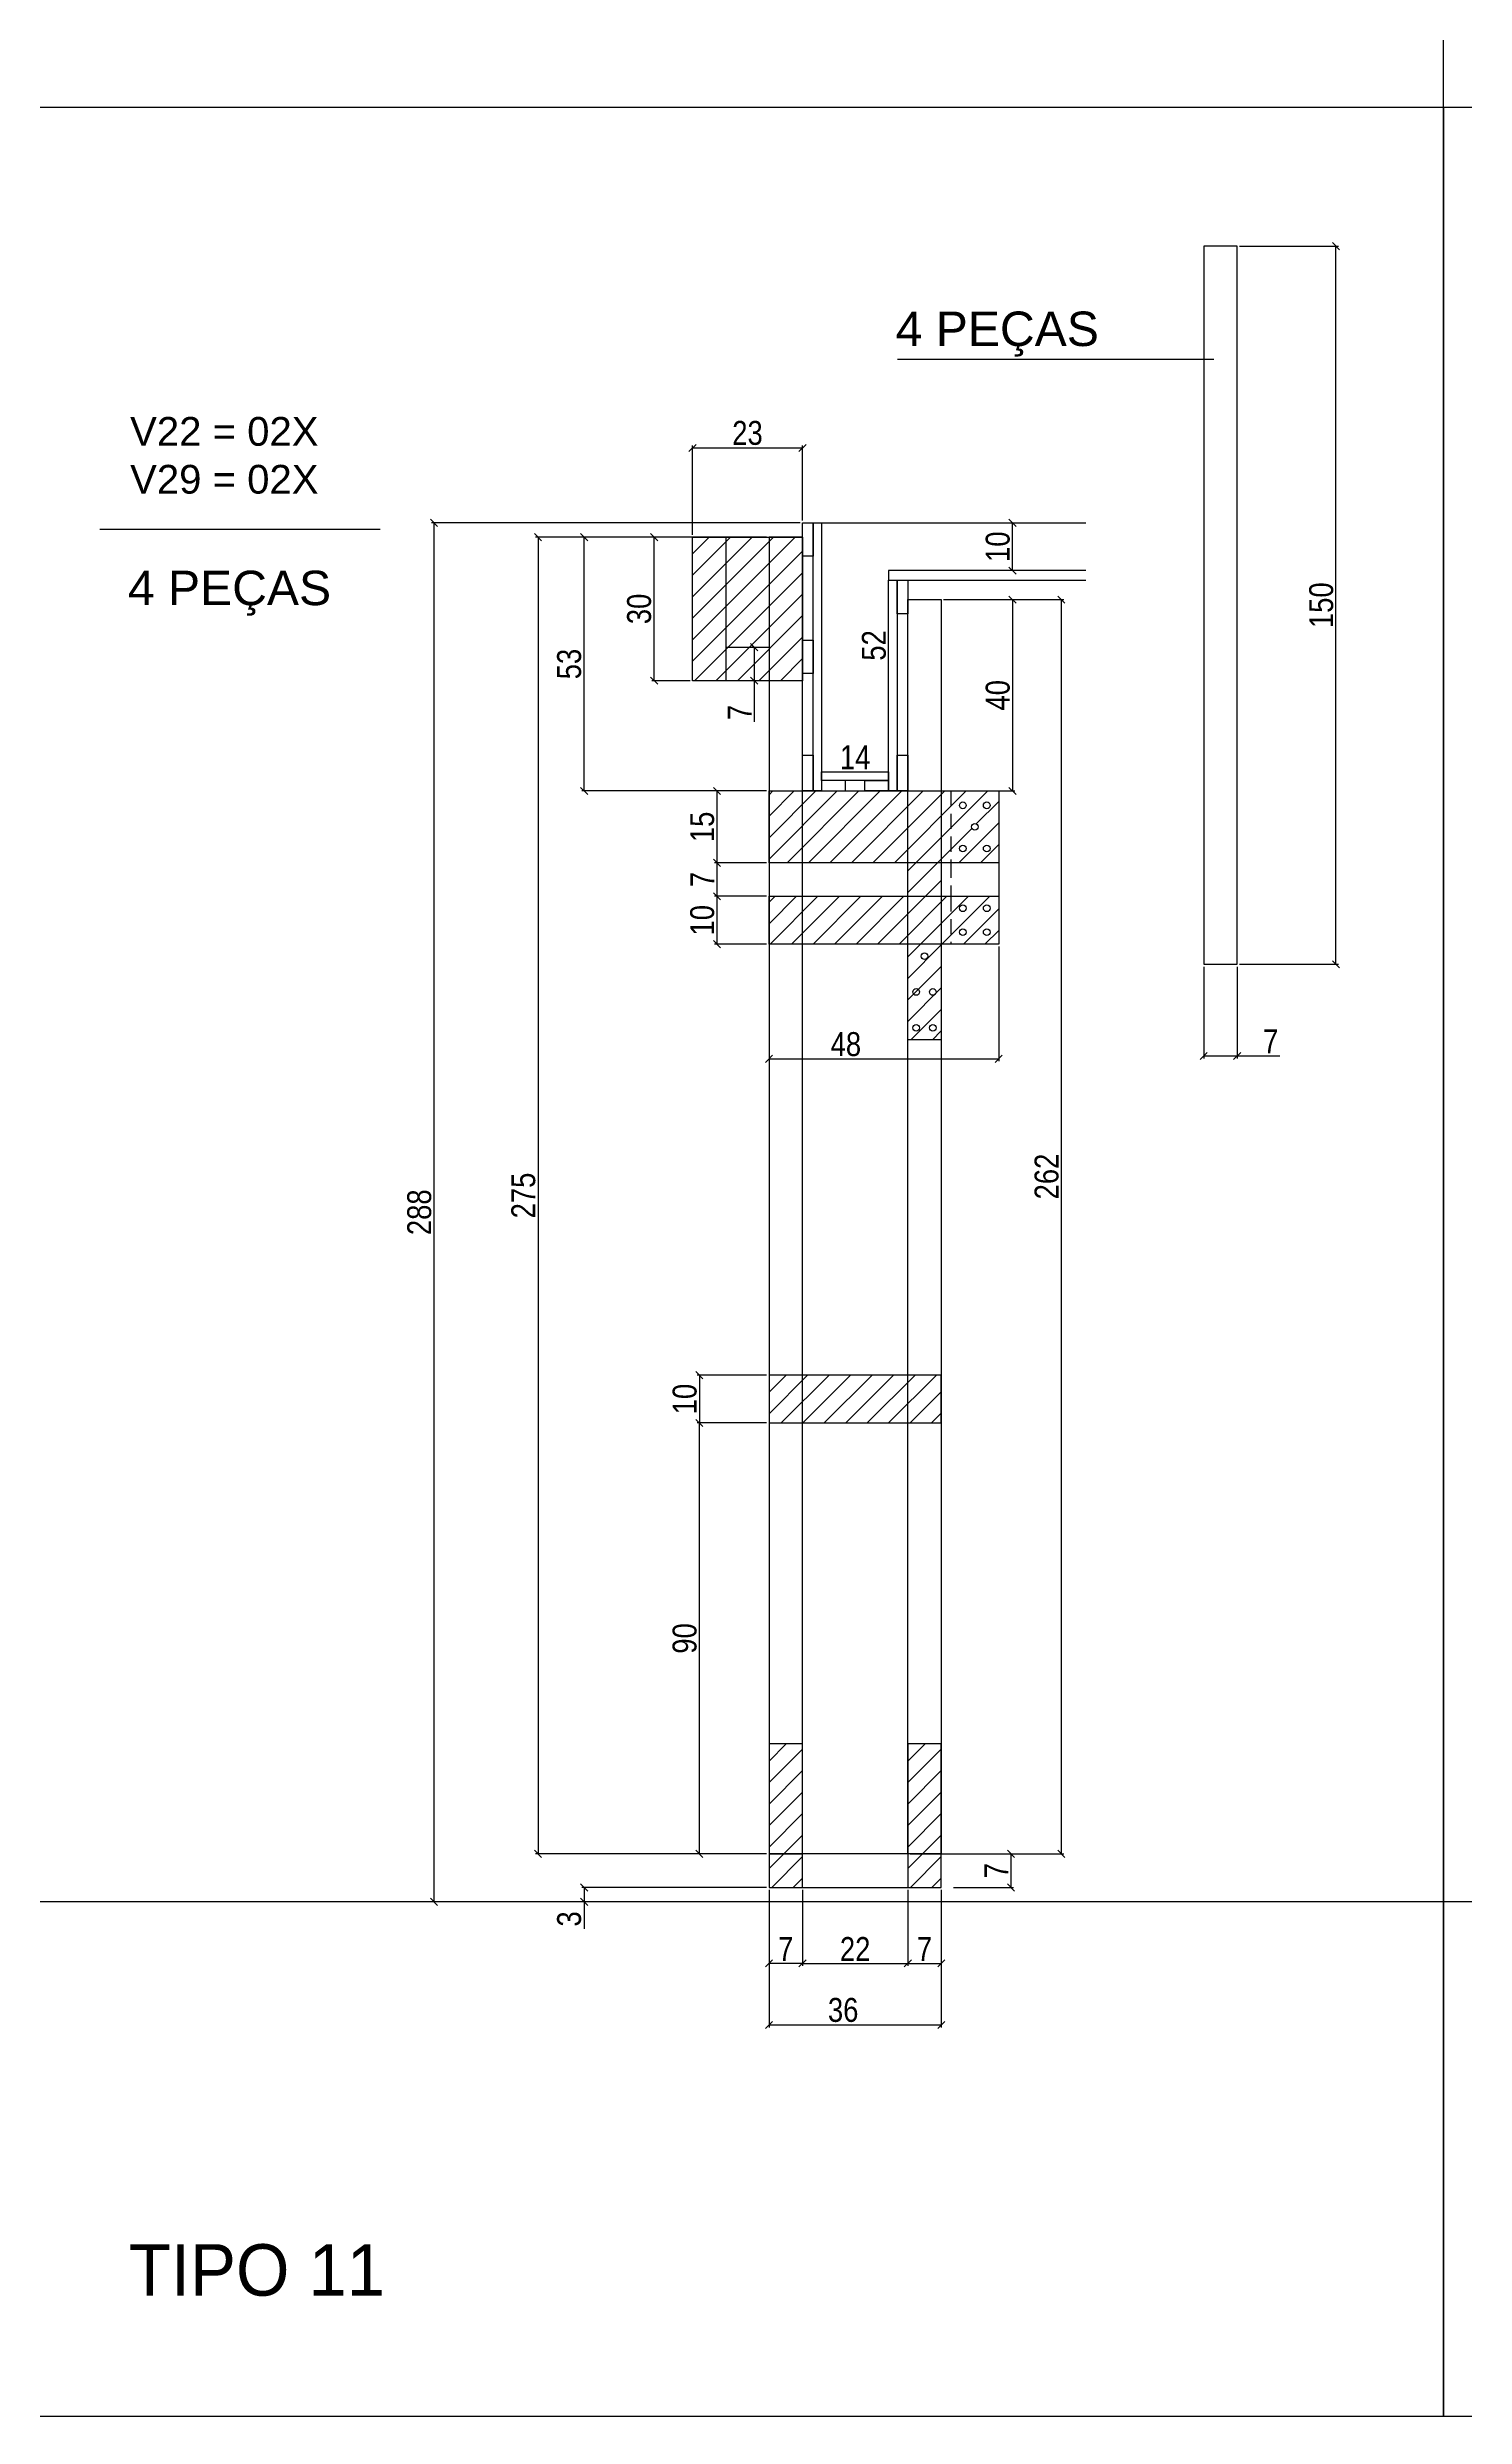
# Model space of a CAD drawing. Extents: x 16965 to 24320, y 205100 to 209880.
# Drawn here: x 19226 to 19819, y 205682 to 206671 of the extents above; entities that cross this region are included whole.
import ezdxf

# ---------------------------------------------------------------- set-up
doc = ezdxf.new("R2010")
doc.units = 0
doc.linetypes.add('DASHED2', pattern=[9.525, 6.35, -3.175])
doc.layers.get('0').update_dxf_attribs({"linetype": 'CONTINUOUS'})
doc.layers.get('DEFPOINTS').update_dxf_attribs({"linetype": 'CONTINUOUS'})
for name, color, linetype in [('COTA', 241, 'CONTINUOUS'), ('detalhes', 4, 'CONTINUOUS'), ('HACHURA', 8, 'CONTINUOUS'), ('TIRAS REESCORAMENTO', 252, 'CONTINUOUS'), ('VIGAS', 3, 'CONTINUOUS')]:
    doc.layers.add(name, color=color, linetype=linetype)
doc.styles.add('COTA TECNICA 2X', font='techl___.ttf', dxfattribs={"height": 10})
doc.styles.add('R80-50', font='arial.ttf', dxfattribs={"height": 10})
doc.styles.add('ROMAS860', font='ROMAS860.SHX', dxfattribs={"height": 8.5})
doc.dimstyles.new('SECAO', dxfattribs={"dimscale": 0.333333, "dimtxt": 5, "dimasz": 9, "dimexe": 3, "dimexo": 3, "dimgap": 3, "dimtad": 1, "dimdec": 1, "dimlfac": 0.5, "dimzin": 12, "dimdsep": 46, "dimtxsty": 'COTA TECNICA 2X', "dimblk1": 'OBLIQUE', "dimblk2": 'OBLIQUE', "dimsah": 1, "dimcen": 0.9, "dimclrd": 4, "dimclre": 4, "dimclrt": 240, "dimadec": 1, "dimazin": 3, "dimtfac": 1, "dimtdec": 1, "dimtmove": 0, "dimatfit": 3, "dimfxl": 1, "dimtolj": 1, "dimtzin": 12, "dimarcsym": 0})
pattern_1 = [(45, (-4073.8254, 8037.4896), (-4.49012806, 4.49012806), [])]

# ---------------------------------------------------------------- blocks, each defined once
blk = doc.blocks.new('_Oblique')
at = {"color": 0, "linetype": 'ByBlock', "lineweight": -2}
blk.add_line((-0.5, -0.5), (0.5, 0.5), dxfattribs=at)
blk = doc.blocks.new('*D3091')
at = {"layer": 'DEFPOINTS', "color": 0, "transparency": 16777216}
for p in [(19528.03, 206466.86), (19431.48, 205916.77), (19528.03, 205916.77)]:
    blk.add_point(p, dxfattribs=at)
at = {"layer": 'detalhes', "color": 4, "lineweight": -2, "transparency": 16777216}
for p, q in [((19527.03, 206466.86), (19430.48, 206466.86)), ((19431.48, 206466.86), (19431.48, 205916.77)), ((19527.03, 205916.77), (19430.48, 205916.77))]:
    blk.add_line(p, q, dxfattribs=at)
at = {"layer": 'detalhes', "color": 4, "lineweight": -2, "transparency": 16777216, "xscale": 3, "yscale": 3, "zscale": 3}
for p, rotation in [((19431.48, 206466.86), 90), ((19431.48, 205916.77), 270)]:
    blk.add_blockref('_Oblique', p, dxfattribs=dict(at, rotation=rotation))
at = {"layer": 'detalhes', "color": 240, "transparency": 16777216, "insert": (19425.37, 206191.82), "char_height": 10, "attachment_point": 5, "rotation": 90, "style": 'COTA TECNICA 2X'}
blk.add_mtext('\\A1;275', dxfattribs=at)
blk = doc.blocks.new('*D3092')
at = {"layer": 'DEFPOINTS', "color": 0, "transparency": 16777216}
for p in [(19528.03, 205902.77), (19600.03, 205902.77), (19600.03, 205845.31)]:
    blk.add_point(p, dxfattribs=at)
at = {"layer": 'detalhes', "color": 4, "lineweight": -2, "transparency": 16777216}
for p, q in [((19528.03, 205901.77), (19528.03, 205844.31)), ((19600.03, 205901.77), (19600.03, 205844.31)), ((19528.03, 205845.31), (19600.03, 205845.31))]:
    blk.add_line(p, q, dxfattribs=at)
at = {"layer": 'detalhes', "color": 4, "lineweight": -2, "transparency": 16777216, "xscale": 3, "yscale": 3, "zscale": 3, "rotation": 180}
blk.add_blockref('_Oblique', (19528.03, 205845.31), dxfattribs=at)
at = {"layer": 'detalhes', "color": 4, "lineweight": -2, "transparency": 16777216, "xscale": 3, "yscale": 3, "zscale": 3}
blk.add_blockref('_Oblique', (19600.03, 205845.31), dxfattribs=at)
at = {"layer": 'detalhes', "color": 240, "transparency": 16777216, "insert": (19559.03, 205851.53), "char_height": 10, "attachment_point": 5, "style": 'COTA TECNICA 2X'}
blk.add_mtext('\\A1;36', dxfattribs=at)
blk = doc.blocks.new('*D3093')
at = {"layer": 'DEFPOINTS', "color": 0, "transparency": 16777216}
for p in [(19542.03, 205902.77), (19586.03, 205902.77), (19586.03, 205871.03)]:
    blk.add_point(p, dxfattribs=at)
at = {"layer": 'detalhes', "color": 4, "lineweight": -2, "transparency": 16777216}
for p, q in [((19542.03, 205901.77), (19542.03, 205870.03)), ((19586.03, 205901.77), (19586.03, 205870.03)), ((19542.03, 205871.03), (19586.03, 205871.03))]:
    blk.add_line(p, q, dxfattribs=at)
at = {"layer": 'detalhes', "color": 4, "lineweight": -2, "transparency": 16777216, "xscale": 3, "yscale": 3, "zscale": 3, "rotation": 180}
blk.add_blockref('_Oblique', (19542.03, 205871.03), dxfattribs=at)
at = {"layer": 'detalhes', "color": 4, "lineweight": -2, "transparency": 16777216, "xscale": 3, "yscale": 3, "zscale": 3}
blk.add_blockref('_Oblique', (19586.03, 205871.03), dxfattribs=at)
at = {"layer": 'detalhes', "color": 240, "transparency": 16777216, "insert": (19564.03, 205877.03), "char_height": 10, "attachment_point": 5, "style": 'COTA TECNICA 2X'}
blk.add_mtext('\\A1;22', dxfattribs=at)
blk = doc.blocks.new('*D3094')
at = {"layer": 'DEFPOINTS', "color": 0, "transparency": 16777216}
for p in [(19586.03, 205871.03), (19600.03, 205871.03), (19600.03, 205871.03)]:
    blk.add_point(p, dxfattribs=at)
at = {"layer": 'detalhes', "color": 4, "lineweight": -2, "transparency": 16777216}
blk.add_line((19586.03, 205871.03), (19600.03, 205871.03), dxfattribs=at)
at = {"layer": 'detalhes', "color": 4, "lineweight": -2, "transparency": 16777216, "xscale": 3, "yscale": 3, "zscale": 3, "rotation": 180}
blk.add_blockref('_Oblique', (19586.03, 205871.03), dxfattribs=at)
at = {"layer": 'detalhes', "color": 4, "lineweight": -2, "transparency": 16777216, "xscale": 3, "yscale": 3, "zscale": 3}
blk.add_blockref('_Oblique', (19600.03, 205871.03), dxfattribs=at)
at = {"layer": 'detalhes', "color": 240, "transparency": 16777216, "insert": (19593.03, 205877.1), "char_height": 10, "attachment_point": 5, "style": 'COTA TECNICA 2X'}
blk.add_mtext('\\A1;7', dxfattribs=at)
blk = doc.blocks.new('*D3095')
at = {"layer": 'DEFPOINTS', "color": 0, "transparency": 16777216}
for p in [(19528.03, 205871.03), (19528.03, 205871.03), (19542.03, 205871.03)]:
    blk.add_point(p, dxfattribs=at)
at = {"layer": 'detalhes', "color": 4, "lineweight": -2, "transparency": 16777216}
blk.add_line((19542.03, 205871.03), (19528.03, 205871.03), dxfattribs=at)
at = {"layer": 'detalhes', "color": 4, "lineweight": -2, "transparency": 16777216, "xscale": 3, "yscale": 3, "zscale": 3, "rotation": 180}
blk.add_blockref('_Oblique', (19528.03, 205871.03), dxfattribs=at)
at = {"layer": 'detalhes', "color": 4, "lineweight": -2, "transparency": 16777216, "xscale": 3, "yscale": 3, "zscale": 3}
blk.add_blockref('_Oblique', (19542.03, 205871.03), dxfattribs=at)
at = {"layer": 'detalhes', "color": 240, "transparency": 16777216, "insert": (19535.03, 205877.1), "char_height": 10, "attachment_point": 5, "style": 'COTA TECNICA 2X'}
blk.add_mtext('\\A1;7', dxfattribs=at)
blk = doc.blocks.new('*D3096')
at = {"layer": 'DEFPOINTS', "color": 0, "transparency": 16777216}
for p in [(19528.03, 206116.79), (19498.93, 206096.79), (19528.03, 206096.79)]:
    blk.add_point(p, dxfattribs=at)
at = {"layer": 'detalhes', "color": 4, "lineweight": -2, "transparency": 16777216}
for p, q in [((19527.03, 206116.79), (19497.93, 206116.79)), ((19498.93, 206116.79), (19498.93, 206096.79)), ((19527.03, 206096.79), (19497.93, 206096.79))]:
    blk.add_line(p, q, dxfattribs=at)
at = {"layer": 'detalhes', "color": 4, "lineweight": -2, "transparency": 16777216, "xscale": 3, "yscale": 3, "zscale": 3}
for p, rotation in [((19498.93, 206116.79), 90), ((19498.93, 206096.79), 270)]:
    blk.add_blockref('_Oblique', p, dxfattribs=dict(at, rotation=rotation))
at = {"layer": 'detalhes', "color": 240, "transparency": 16777216, "insert": (19492.82, 206106.79), "char_height": 10, "attachment_point": 5, "rotation": 90, "style": 'COTA TECNICA 2X'}
blk.add_mtext('\\A1;10', dxfattribs=at)
blk = doc.blocks.new('*D3097')
at = {"layer": 'DEFPOINTS', "color": 0, "transparency": 16777216}
for p in [(19450.74, 206466.86), (19528.03, 206466.86), (19528.03, 206360.81)]:
    blk.add_point(p, dxfattribs=at)
at = {"layer": 'detalhes', "color": 4, "lineweight": -2, "transparency": 16777216}
for p, q in [((19527.03, 206466.86), (19449.74, 206466.86)), ((19450.74, 206360.81), (19450.74, 206466.86)), ((19527.03, 206360.81), (19449.74, 206360.81))]:
    blk.add_line(p, q, dxfattribs=at)
at = {"layer": 'detalhes', "color": 4, "lineweight": -2, "transparency": 16777216, "xscale": 3, "yscale": 3, "zscale": 3}
for p, rotation in [((19450.74, 206466.86), 90), ((19450.74, 206360.81), 270)]:
    blk.add_blockref('_Oblique', p, dxfattribs=dict(at, rotation=rotation))
at = {"layer": 'detalhes', "color": 240, "transparency": 16777216, "insert": (19444.52, 206413.84), "char_height": 10, "attachment_point": 5, "rotation": 90, "style": 'COTA TECNICA 2X'}
blk.add_mtext('\\A1;53', dxfattribs=at)
blk = doc.blocks.new('*D3098')
at = {"layer": 'DEFPOINTS', "color": 0, "transparency": 16777216}
for p in [(19600.03, 206440.74), (19600.03, 206360.81), (19629.78, 206360.81)]:
    blk.add_point(p, dxfattribs=at)
at = {"layer": 'detalhes', "color": 4, "lineweight": -2, "transparency": 16777216}
for p, q in [((19601.03, 206440.74), (19630.78, 206440.74)), ((19629.78, 206440.74), (19629.78, 206360.81)), ((19601.03, 206360.81), (19630.78, 206360.81))]:
    blk.add_line(p, q, dxfattribs=at)
at = {"layer": 'detalhes', "color": 4, "lineweight": -2, "transparency": 16777216, "xscale": 3, "yscale": 3, "zscale": 3}
for p, rotation in [((19629.78, 206440.74), 90), ((19629.78, 206360.81), 270)]:
    blk.add_blockref('_Oblique', p, dxfattribs=dict(at, rotation=rotation))
at = {"layer": 'detalhes', "color": 240, "transparency": 16777216, "insert": (19623.68, 206400.78), "char_height": 10, "attachment_point": 5, "rotation": 90, "style": 'COTA TECNICA 2X'}
blk.add_mtext('\\A1;40', dxfattribs=at)
blk = doc.blocks.new('*D3099')
at = {"layer": 'DEFPOINTS', "color": 0, "transparency": 16777216}
for p in [(19542.03, 206472.86), (19387.97, 205896.77), (19528.03, 205896.77)]:
    blk.add_point(p, dxfattribs=at)
at = {"layer": 'detalhes', "color": 4, "lineweight": -2, "transparency": 16777216}
for p, q in [((19541.03, 206472.86), (19386.97, 206472.86)), ((19387.97, 206472.86), (19387.97, 205896.77)), ((19527.03, 205896.77), (19386.97, 205896.77))]:
    blk.add_line(p, q, dxfattribs=at)
at = {"layer": 'detalhes', "color": 4, "lineweight": -2, "transparency": 16777216, "xscale": 3, "yscale": 3, "zscale": 3}
for p, rotation in [((19387.97, 206472.86), 90), ((19387.97, 205896.77), 270)]:
    blk.add_blockref('_Oblique', p, dxfattribs=dict(at, rotation=rotation))
at = {"layer": 'detalhes', "color": 240, "transparency": 16777216, "insert": (19381.88, 206184.82), "char_height": 10, "attachment_point": 5, "rotation": 90, "style": 'COTA TECNICA 2X'}
blk.add_mtext('\\A1;288', dxfattribs=at)
blk = doc.blocks.new('*D3100')
at = {"layer": 'DEFPOINTS', "color": 0, "transparency": 16777216}
for p in [(19450.74, 205896.77), (19528.03, 205902.77), (19528.03, 205896.77)]:
    blk.add_point(p, dxfattribs=at)
at = {"layer": 'detalhes', "color": 4, "lineweight": -2, "transparency": 16777216}
for p, q in [((19527.03, 205902.77), (19449.74, 205902.77)), ((19527.03, 205896.77), (19449.74, 205896.77)), ((19450.74, 205902.77), (19450.74, 205896.77)), ((19450.74, 205896.77), (19450.74, 205885.44))]:
    blk.add_line(p, q, dxfattribs=at)
at = {"layer": 'detalhes', "color": 4, "lineweight": -2, "transparency": 16777216, "xscale": 3, "yscale": 3, "zscale": 3}
for p, rotation in [((19450.74, 205902.77), 90), ((19450.74, 205896.77), 270)]:
    blk.add_blockref('_Oblique', p, dxfattribs=dict(at, rotation=rotation))
at = {"layer": 'detalhes', "color": 240, "transparency": 16777216, "insert": (19444.52, 205889.6), "char_height": 10, "attachment_point": 5, "rotation": 90, "style": 'COTA TECNICA 2X'}
blk.add_mtext('\\A1;3', dxfattribs=at)
blk = doc.blocks.new('*D3101')
at = {"layer": 'DEFPOINTS', "color": 0, "transparency": 16777216}
for p in [(19565.06, 206472.86), (19578.03, 206472.86), (19565.06, 206368.81)]:
    blk.add_point(p, dxfattribs=at)
at = {"layer": 'detalhes', "color": 240, "transparency": 16777216, "insert": (19571.92, 206421.61), "char_height": 10, "attachment_point": 5, "rotation": 90, "style": 'COTA TECNICA 2X'}
blk.add_mtext('\\A1;52', dxfattribs=at)
blk = doc.blocks.new('*D3102')
at = {"layer": 'DEFPOINTS', "color": 0, "transparency": 16777216}
for p in [(19550.03, 206368.81), (19578.03, 206368.81), (19578.03, 206368.81)]:
    blk.add_point(p, dxfattribs=at)
at = {"layer": 'detalhes', "color": 240, "transparency": 16777216, "insert": (19564.03, 206374.89), "char_height": 10, "attachment_point": 5, "style": 'COTA TECNICA 2X'}
blk.add_mtext('\\A1;14', dxfattribs=at)
blk = doc.blocks.new('*D3103')
at = {"layer": 'DEFPOINTS', "color": 0, "transparency": 16777216}
for p in [(19498.93, 206096.79), (19528.03, 206096.79), (19527.03, 205916.77)]:
    blk.add_point(p, dxfattribs=at)
at = {"layer": 'detalhes', "color": 4, "lineweight": -2, "transparency": 16777216}
for p, q in [((19527.03, 206096.79), (19497.93, 206096.79)), ((19498.93, 205916.77), (19498.93, 206096.79)), ((19526.03, 205916.77), (19497.93, 205916.77))]:
    blk.add_line(p, q, dxfattribs=at)
at = {"layer": 'detalhes', "color": 4, "lineweight": -2, "transparency": 16777216, "xscale": 3, "yscale": 3, "zscale": 3}
for p, rotation in [((19498.93, 206096.79), 90), ((19498.93, 205916.77), 270)]:
    blk.add_blockref('_Oblique', p, dxfattribs=dict(at, rotation=rotation))
at = {"layer": 'detalhes', "color": 240, "transparency": 16777216, "insert": (19492.8, 206006.78), "char_height": 10, "attachment_point": 5, "rotation": 90, "style": 'COTA TECNICA 2X'}
blk.add_mtext('\\A1;90', dxfattribs=at)
blk = doc.blocks.new('*D3104')
at = {"layer": 'DEFPOINTS', "color": 0, "transparency": 16777216}
for p in [(19528.03, 206320.81), (19624.03, 206296.81), (19624.03, 206248.89)]:
    blk.add_point(p, dxfattribs=at)
at = {"layer": 'detalhes', "color": 4, "lineweight": -2, "transparency": 16777216}
for p, q in [((19528.03, 206319.81), (19528.03, 206247.89)), ((19624.03, 206295.81), (19624.03, 206247.89)), ((19528.03, 206248.89), (19624.03, 206248.89))]:
    blk.add_line(p, q, dxfattribs=at)
at = {"layer": 'detalhes', "color": 4, "lineweight": -2, "transparency": 16777216, "xscale": 3, "yscale": 3, "zscale": 3, "rotation": 180}
blk.add_blockref('_Oblique', (19528.03, 206248.89), dxfattribs=at)
at = {"layer": 'detalhes', "color": 4, "lineweight": -2, "transparency": 16777216, "xscale": 3, "yscale": 3, "zscale": 3}
blk.add_blockref('_Oblique', (19624.03, 206248.89), dxfattribs=at)
at = {"layer": 'detalhes', "color": 240, "transparency": 16777216, "insert": (19560.16, 206254.99), "char_height": 10, "attachment_point": 5, "style": 'COTA TECNICA 2X'}
blk.add_mtext('\\A1;48', dxfattribs=at)
blk = doc.blocks.new('*D3105')
at = {"layer": 'DEFPOINTS', "color": 0, "transparency": 16777216}
for p in [(19601.03, 206440.74), (19601.03, 205916.77), (19650.21, 205916.77)]:
    blk.add_point(p, dxfattribs=at)
at = {"layer": 'detalhes', "color": 4, "lineweight": -2, "transparency": 16777216}
for p, q in [((19602.03, 206440.74), (19651.21, 206440.74)), ((19650.21, 206440.74), (19650.21, 205916.77)), ((19602.03, 205916.77), (19651.21, 205916.77))]:
    blk.add_line(p, q, dxfattribs=at)
at = {"layer": 'detalhes', "color": 4, "lineweight": -2, "transparency": 16777216, "xscale": 3, "yscale": 3, "zscale": 3}
for p, rotation in [((19650.21, 206440.74), 90), ((19650.21, 205916.77), 270)]:
    blk.add_blockref('_Oblique', p, dxfattribs=dict(at, rotation=rotation))
at = {"layer": 'detalhes', "color": 240, "transparency": 16777216, "insert": (19644.11, 206199.75), "char_height": 10, "attachment_point": 5, "rotation": 90, "style": 'COTA TECNICA 2X'}
blk.add_mtext('\\A1;262', dxfattribs=at)
blk = doc.blocks.new('*D3106')
at = {"layer": 'DEFPOINTS', "color": 0, "transparency": 16777216}
for p in [(19586.03, 205916.77), (19604.08, 205902.77), (19629.17, 205902.77)]:
    blk.add_point(p, dxfattribs=at)
at = {"layer": 'detalhes', "color": 4, "lineweight": -2, "transparency": 16777216}
for p, q in [((19587.03, 205916.77), (19630.17, 205916.77)), ((19629.17, 205916.77), (19629.17, 205902.77)), ((19605.08, 205902.77), (19630.17, 205902.77))]:
    blk.add_line(p, q, dxfattribs=at)
at = {"layer": 'detalhes', "color": 4, "lineweight": -2, "transparency": 16777216, "xscale": 3, "yscale": 3, "zscale": 3}
for p, rotation in [((19629.17, 205916.77), 90), ((19629.17, 205902.77), 270)]:
    blk.add_blockref('_Oblique', p, dxfattribs=dict(at, rotation=rotation))
at = {"layer": 'detalhes', "color": 240, "transparency": 16777216, "insert": (19623.1, 205909.77), "char_height": 10, "attachment_point": 5, "rotation": 90, "style": 'COTA TECNICA 2X'}
blk.add_mtext('\\A1;7', dxfattribs=at)
blk = doc.blocks.new('*D3107')
at = {"layer": 'DEFPOINTS', "color": 0, "transparency": 16777216}
for p in [(19528.03, 206360.81), (19506.26, 206330.81), (19528.03, 206330.81)]:
    blk.add_point(p, dxfattribs=at)
at = {"layer": 'detalhes', "color": 4, "lineweight": -2, "transparency": 16777216}
for p, q in [((19527.03, 206360.81), (19505.26, 206360.81)), ((19506.26, 206360.81), (19506.26, 206330.81)), ((19527.03, 206330.81), (19505.26, 206330.81))]:
    blk.add_line(p, q, dxfattribs=at)
at = {"layer": 'detalhes', "color": 4, "lineweight": -2, "transparency": 16777216, "xscale": 3, "yscale": 3, "zscale": 3}
for p, rotation in [((19506.26, 206360.81), 90), ((19506.26, 206330.81), 270)]:
    blk.add_blockref('_Oblique', p, dxfattribs=dict(at, rotation=rotation))
at = {"layer": 'detalhes', "color": 240, "transparency": 16777216, "insert": (19500.15, 206345.81), "char_height": 10, "attachment_point": 5, "rotation": 90, "style": 'COTA TECNICA 2X'}
blk.add_mtext('\\A1;15', dxfattribs=at)
blk = doc.blocks.new('*D3108')
at = {"layer": 'DEFPOINTS', "color": 0, "transparency": 16777216}
for p in [(19528.03, 206316.81), (19506.26, 206296.81), (19528.03, 206296.81)]:
    blk.add_point(p, dxfattribs=at)
at = {"layer": 'detalhes', "color": 4, "lineweight": -2, "transparency": 16777216}
for p, q in [((19527.03, 206316.81), (19505.26, 206316.81)), ((19506.26, 206316.81), (19506.26, 206296.81)), ((19527.03, 206296.81), (19505.26, 206296.81))]:
    blk.add_line(p, q, dxfattribs=at)
at = {"layer": 'detalhes', "color": 4, "lineweight": -2, "transparency": 16777216, "xscale": 3, "yscale": 3, "zscale": 3}
for p, rotation in [((19506.26, 206316.81), 90), ((19506.26, 206296.81), 270)]:
    blk.add_blockref('_Oblique', p, dxfattribs=dict(at, rotation=rotation))
at = {"layer": 'detalhes', "color": 240, "transparency": 16777216, "insert": (19500.15, 206306.81), "char_height": 10, "attachment_point": 5, "rotation": 90, "style": 'COTA TECNICA 2X'}
blk.add_mtext('\\A1;10', dxfattribs=at)
blk = doc.blocks.new('*D3109')
at = {"layer": 'DEFPOINTS', "color": 0, "transparency": 16777216}
for p in [(19528.03, 206330.81), (19506.26, 206316.81), (19528.03, 206316.81)]:
    blk.add_point(p, dxfattribs=at)
at = {"layer": 'detalhes', "color": 4, "lineweight": -2, "transparency": 16777216}
for p, q in [((19527.03, 206330.81), (19505.26, 206330.81)), ((19506.26, 206330.81), (19506.26, 206316.81)), ((19527.03, 206316.81), (19505.26, 206316.81))]:
    blk.add_line(p, q, dxfattribs=at)
at = {"layer": 'detalhes', "color": 4, "lineweight": -2, "transparency": 16777216, "xscale": 3, "yscale": 3, "zscale": 3}
for p, rotation in [((19506.26, 206330.81), 90), ((19506.26, 206316.81), 270)]:
    blk.add_blockref('_Oblique', p, dxfattribs=dict(at, rotation=rotation))
at = {"layer": 'detalhes', "color": 240, "transparency": 16777216, "insert": (19500.18, 206323.81), "char_height": 10, "attachment_point": 5, "rotation": 90, "style": 'COTA TECNICA 2X'}
blk.add_mtext('\\A1;7', dxfattribs=at)
blk = doc.blocks.new('*D3110')
at = {"layer": 'DEFPOINTS', "color": 0, "transparency": 16777216}
for p in [(19479.99, 206466.86), (19496.03, 206466.86), (19496.03, 206406.86)]:
    blk.add_point(p, dxfattribs=at)
at = {"layer": 'detalhes', "color": 4, "lineweight": -2, "transparency": 16777216}
for p, q in [((19495.03, 206466.86), (19478.99, 206466.86)), ((19479.99, 206406.86), (19479.99, 206466.86)), ((19495.03, 206406.86), (19478.99, 206406.86))]:
    blk.add_line(p, q, dxfattribs=at)
at = {"layer": 'detalhes', "color": 4, "lineweight": -2, "transparency": 16777216, "xscale": 3, "yscale": 3, "zscale": 3}
for p, rotation in [((19479.99, 206466.86), 90), ((19479.99, 206406.86), 270)]:
    blk.add_blockref('_Oblique', p, dxfattribs=dict(at, rotation=rotation))
at = {"layer": 'detalhes', "color": 240, "transparency": 16777216, "insert": (19473.77, 206436.86), "char_height": 10, "attachment_point": 5, "rotation": 90, "style": 'COTA TECNICA 2X'}
blk.add_mtext('\\A1;30', dxfattribs=at)
blk = doc.blocks.new('*D3111')
at = {"layer": 'DEFPOINTS', "color": 0, "transparency": 16777216}
for p in [(19542.03, 206504.11), (19542.03, 206472.86), (19496.03, 206466.86)]:
    blk.add_point(p, dxfattribs=at)
at = {"layer": 'detalhes', "color": 4, "lineweight": -2, "transparency": 16777216}
for p, q in [((19496.03, 206467.86), (19496.03, 206505.11)), ((19496.03, 206504.11), (19542.03, 206504.11)), ((19542.03, 206473.86), (19542.03, 206505.11))]:
    blk.add_line(p, q, dxfattribs=at)
at = {"layer": 'detalhes', "color": 4, "lineweight": -2, "transparency": 16777216, "xscale": 3, "yscale": 3, "zscale": 3, "rotation": 180}
blk.add_blockref('_Oblique', (19496.03, 206504.11), dxfattribs=at)
at = {"layer": 'detalhes', "color": 4, "lineweight": -2, "transparency": 16777216, "xscale": 3, "yscale": 3, "zscale": 3}
blk.add_blockref('_Oblique', (19542.03, 206504.11), dxfattribs=at)
at = {"layer": 'detalhes', "color": 240, "transparency": 16777216, "insert": (19519.03, 206510.33), "char_height": 10, "attachment_point": 5, "style": 'COTA TECNICA 2X'}
blk.add_mtext('\\A1;23', dxfattribs=at)
blk = doc.blocks.new('*D3112')
at = {"layer": 'DEFPOINTS', "color": 0, "transparency": 16777216}
for p in [(19522.4, 206420.86), (19521.84, 206406.86), (19522.4, 206406.86)]:
    blk.add_point(p, dxfattribs=at)
at = {"layer": 'detalhes', "color": 4, "lineweight": -2, "transparency": 16777216}
for p, q in [((19521.4, 206420.86), (19520.84, 206420.86)), ((19521.84, 206420.86), (19521.84, 206406.86)), ((19521.4, 206406.86), (19520.84, 206406.86)), ((19521.84, 206406.86), (19521.84, 206389.75))]:
    blk.add_line(p, q, dxfattribs=at)
at = {"layer": 'detalhes', "color": 4, "lineweight": -2, "transparency": 16777216, "xscale": 3, "yscale": 3, "zscale": 3}
for p, rotation in [((19521.84, 206420.86), 90), ((19521.84, 206406.86), 270)]:
    blk.add_blockref('_Oblique', p, dxfattribs=dict(at, rotation=rotation))
at = {"layer": 'detalhes', "color": 240, "transparency": 16777216, "insert": (19515.76, 206393.62), "char_height": 10, "attachment_point": 5, "rotation": 90, "style": 'COTA TECNICA 2X'}
blk.add_mtext('\\A1;7', dxfattribs=at)
blk = doc.blocks.new('*D3113')
at = {"layer": 'DEFPOINTS', "color": 0, "transparency": 16777216}
for p in [(19709.74, 206288.41), (19723.74, 206288.41), (19723.74, 206250.11)]:
    blk.add_point(p, dxfattribs=at)
at = {"layer": 'detalhes', "color": 4, "lineweight": -2, "transparency": 16777216}
for p, q in [((19709.74, 206287.41), (19709.74, 206249.11)), ((19723.74, 206287.41), (19723.74, 206249.11)), ((19709.74, 206250.11), (19723.74, 206250.11)), ((19723.74, 206250.11), (19741.59, 206250.11))]:
    blk.add_line(p, q, dxfattribs=at)
at = {"layer": 'detalhes', "color": 4, "lineweight": -2, "transparency": 16777216, "xscale": 3, "yscale": 3, "zscale": 3, "rotation": 180}
blk.add_blockref('_Oblique', (19709.74, 206250.11), dxfattribs=at)
at = {"layer": 'detalhes', "color": 4, "lineweight": -2, "transparency": 16777216, "xscale": 3, "yscale": 3, "zscale": 3}
blk.add_blockref('_Oblique', (19723.74, 206250.11), dxfattribs=at)
at = {"layer": 'detalhes', "color": 240, "transparency": 16777216, "insert": (19737.72, 206256.18), "char_height": 10, "attachment_point": 5, "style": 'COTA TECNICA 2X'}
blk.add_mtext('\\A1;7', dxfattribs=at)
blk = doc.blocks.new('*D3114')
at = {"layer": 'DEFPOINTS', "color": 0, "transparency": 16777216}
for p in [(19723.74, 206588.41), (19765.01, 206588.41), (19723.74, 206288.41)]:
    blk.add_point(p, dxfattribs=at)
at = {"layer": 'detalhes', "color": 4, "lineweight": -2, "transparency": 16777216}
for p, q in [((19724.74, 206588.41), (19766.01, 206588.41)), ((19765.01, 206288.41), (19765.01, 206588.41)), ((19724.74, 206288.41), (19766.01, 206288.41))]:
    blk.add_line(p, q, dxfattribs=at)
at = {"layer": 'detalhes', "color": 4, "lineweight": -2, "transparency": 16777216, "xscale": 3, "yscale": 3, "zscale": 3}
for p, rotation in [((19765.01, 206588.41), 90), ((19765.01, 206288.41), 270)]:
    blk.add_blockref('_Oblique', p, dxfattribs=dict(at, rotation=rotation))
at = {"layer": 'detalhes', "color": 240, "transparency": 16777216, "insert": (19758.9, 206438.41), "char_height": 10, "attachment_point": 5, "rotation": 90, "style": 'COTA TECNICA 2X'}
blk.add_mtext('\\A1;150', dxfattribs=at)
blk = doc.blocks.new('*D3131')
at = {"layer": 'DEFPOINTS', "color": 0, "transparency": 16777216}
for p in [(19629.78, 206472.86), (19629.78, 206472.86), (19629.78, 206452.86)]:
    blk.add_point(p, dxfattribs=at)
at = {"layer": 'detalhes', "color": 4, "lineweight": -2, "transparency": 16777216}
for p, q in [((19629.78, 206452.86), (19629.78, 206472.86)), ((19630.78, 206472.86), (19630.78, 206472.86)), ((19630.78, 206452.86), (19630.78, 206452.86))]:
    blk.add_line(p, q, dxfattribs=at)
at = {"layer": 'detalhes', "color": 4, "lineweight": -2, "transparency": 16777216, "xscale": 3, "yscale": 3, "zscale": 3}
for p, rotation in [((19629.78, 206472.86), 90), ((19629.78, 206452.86), 270)]:
    blk.add_blockref('_Oblique', p, dxfattribs=dict(at, rotation=rotation))
at = {"layer": 'detalhes', "color": 240, "transparency": 16777216, "insert": (19623.68, 206462.86), "char_height": 10, "attachment_point": 5, "rotation": 90, "style": 'COTA TECNICA 2X'}
blk.add_mtext('\\A1;10', dxfattribs=at)

msp = doc.modelspace()

# ---------------------------------------------------------------- hatches: boundary and pattern name
at = {"layer": 'COTA'}
h = msp.add_hatch(dxfattribs=at)
h.set_pattern_fill('ANSI31', color=256, scale=2, style=0)
h.set_pattern_definition([(45, (-114.901, 201343.0886), (-4.490128, 4.490128), [])])
h.paths.add_polyline_path([(19542.03, 206406.86), (19496.03, 206406.86), (19496.03, 206466.86), (19542.03, 206466.86)])
h = msp.add_hatch(dxfattribs=at)
h.set_pattern_fill('ANSI31', color=256, scale=2, style=0)
h.set_pattern_definition(pattern_1)
h.paths.add_polyline_path([(19624.03, 206360.81), (19528.03, 206360.81), (19528.03, 206330.81), (19624.03, 206330.81)])
edge = h.paths.add_edge_path(flags=16)
edge.add_arc((19609.03, 206336.81), 1.4, 0, 360)
edge = h.paths.add_edge_path(flags=16)
edge.add_arc((19614.03, 206345.81), 1.4, 0, 360)
edge = h.paths.add_edge_path(flags=16)
edge.add_arc((19609.03, 206354.81), 1.4, 0, 360)
edge = h.paths.add_edge_path(flags=16)
edge.add_arc((19619.03, 206336.81), 1.4, 0, 360)
edge = h.paths.add_edge_path(flags=16)
edge.add_arc((19619.03, 206354.81), 1.4, 0, 360)
h = msp.add_hatch(dxfattribs=at)
h.set_pattern_fill('ANSI31', color=256, scale=2, style=0)
h.set_pattern_definition(pattern_1)
h.paths.add_polyline_path([(19586.03, 206330.81), (19586.03, 206316.81), (19600.03, 206316.81), (19600.03, 206330.81)])
h = msp.add_hatch(dxfattribs=at)
h.set_pattern_fill('ANSI31', color=256, scale=2, style=0)
h.set_pattern_definition(pattern_1)
h.paths.add_polyline_path([(19624.03, 206316.81), (19528.03, 206316.81), (19528.03, 206296.81), (19624.03, 206296.81)])
edge = h.paths.add_edge_path(flags=16)
edge.add_arc((19609.03, 206311.81), 1.4, 0, 360)
edge = h.paths.add_edge_path(flags=16)
edge.add_arc((19609.03, 206301.81), 1.4, 0, 360)
edge = h.paths.add_edge_path(flags=16)
edge.add_arc((19619.03, 206311.81), 1.4, 0, 360)
edge = h.paths.add_edge_path(flags=16)
edge.add_arc((19619.03, 206301.81), 1.4, 0, 360)
h = msp.add_hatch(dxfattribs=at)
h.set_pattern_fill('ANSI31', color=256, scale=2, style=0)
h.set_pattern_definition(pattern_1)
h.paths.add_polyline_path([(19586.03, 206256.87), (19600.03, 206256.87), (19600.03, 206296.81), (19586.03, 206296.81)])
h = msp.add_hatch(dxfattribs=at)
h.set_pattern_fill('ANSI31', color=256, scale=2, style=0)
h.set_pattern_definition([(45, (-4063.8254, 7995.4896), (-4.49012806, 4.49012806), [])])
h.paths.add_polyline_path([(19600.03, 206116.79), (19528.03, 206116.79), (19528.03, 206096.79), (19600.03, 206096.79)])
h = msp.add_hatch(dxfattribs=at)
h.set_pattern_fill('ANSI31', color=256, scale=2, style=0)
h.set_pattern_definition([(45, (-316.192, 200093.579), (-4.490128, 4.490128), [])])
h.paths.add_polyline_path([(19528.03, 205902.77), (19542.03, 205902.77), (19542.03, 205962.77), (19528.03, 205962.77)])
h = msp.add_hatch(dxfattribs=at)
h.set_pattern_fill('ANSI31', color=256, scale=2, style=0)
h.set_pattern_definition([(45, (-258.192, 200093.579), (-4.490128, 4.490128), [])])
h.paths.add_polyline_path([(19586.03, 205902.77), (19600.03, 205902.77), (19600.03, 205962.77), (19586.03, 205962.77)])

# ---------------------------------------------------------------- linework, layer by layer
at = {"linetype": 'Continuous'}
for p, q in [((19723.74, 206588.41), (19709.74, 206588.41)), ((19709.74, 206588.41), (19709.74, 206288.41)), ((19723.74, 206288.41), (19723.74, 206588.41)), ((19510.03, 206466.86), (19510.03, 206406.86)), ((19510.03, 206420.86), (19528.03, 206420.86)), ((19624.03, 206330.81), (19624.03, 206316.81)), ((19709.74, 206288.41), (19723.74, 206288.41))]:
    msp.add_line(p, q, dxfattribs=at)
msp.add_line((19600.03, 206256.87), (19586.03, 206256.87))
at = {"color": 55, "true_color": 0x999b37}
msp.add_lwpolyline([(19213.2, 206646.49), (19810.01, 206646.49), (19810.01, 207611.27), (19213.2, 207611.27)], close=True, dxfattribs=at)
at = {"color": 1}
for points in [[(19810.01, 205681.7), (19213.2, 205681.7), (19213.2, 206646.49), (19810.01, 206646.49)], [(20406.82, 205681.7), (19810.01, 205681.7), (19810.01, 206646.49), (20406.82, 206646.49)]]:
    msp.add_lwpolyline(points, close=True, dxfattribs=at)
at = {"linetype": 'Continuous'}
for points in [[(19542.03, 206406.86), (19496.03, 206406.86), (19496.03, 206466.86), (19542.03, 206466.86)], [(19528.03, 205916.77), (19542.03, 205916.77), (19542.03, 206466.86), (19528.03, 206466.86)], [(19600.03, 205916.77), (19586.03, 205916.77), (19586.03, 206440.74), (19600.03, 206440.74)], [(19624.03, 206330.81), (19528.03, 206330.81), (19528.03, 206360.81), (19624.03, 206360.81)], [(19624.03, 206296.81), (19528.03, 206296.81), (19528.03, 206316.81), (19624.03, 206316.81)], [(19528.03, 205902.77), (19542.03, 205902.77), (19542.03, 205962.77), (19528.03, 205962.77)], [(19586.03, 205902.77), (19600.03, 205902.77), (19600.03, 205962.77), (19586.03, 205962.77)]]:
    msp.add_lwpolyline(points, close=True, dxfattribs=at)
for points in [[(19528.03, 206096.79), (19600.03, 206096.79), (19600.03, 206116.79), (19528.03, 206116.79), (19528.03, 206096.79)], [(19550.03, 205902.77), (19600.03, 205902.77), (19600.03, 205916.77), (19528.03, 205916.77), (19528.03, 205902.77), (19550.03, 205902.77)]]:
    msp.add_lwpolyline(points, dxfattribs=at)
for centre in [(19609.03, 206354.81), (19619.03, 206354.81), (19614.03, 206345.81), (19609.03, 206336.81), (19619.03, 206336.81), (19609.03, 206311.81), (19619.03, 206311.81), (19609.03, 206301.81), (19619.03, 206301.81), (19593.03, 206291.81), (19589.53, 206276.84), (19596.53, 206276.84), (19589.53, 206261.87), (19596.53, 206261.87)]:
    msp.add_circle(centre, 1.4)
at = {"layer": 'COTA', "linetype": 'DASHED2'}
for p, q in [((19604.03, 206360.81), (19604.03, 206330.81)), ((19604.03, 206330.81), (19604.03, 206316.81)), ((19604.03, 206316.81), (19604.03, 206296.81))]:
    msp.add_line(p, q, dxfattribs=at)
at = {"layer": 'HACHURA', "color": 7}
msp.add_line((19248.35, 206470.12), (19365.5, 206470.12), dxfattribs=at)
at = {"layer": 'TIRAS REESCORAMENTO', "linetype": 'ByBlock'}
for p, q in [((19550.03, 206472.86), (19660.51, 206472.86)), ((19578.03, 206448.86), (19660.51, 206448.86)), ((19810.01, 205896.77), (19213.2, 205896.77)), ((20406.82, 205896.77), (19810.01, 205896.77))]:
    msp.add_line(p, q, dxfattribs=at)
for points in [[(19542.03, 206472.86), (19546.43, 206472.86), (19546.43, 206458.86), (19542.03, 206458.86)], [(19581.63, 206448.86), (19586.03, 206448.86), (19586.03, 206434.86), (19581.63, 206434.86)], [(19542.03, 206423.84), (19546.43, 206423.84), (19546.43, 206409.84), (19542.03, 206409.84)], [(19542.03, 206375.81), (19546.43, 206375.81), (19546.43, 206360.81), (19542.03, 206360.81)], [(19581.63, 206375.81), (19586.03, 206375.81), (19586.03, 206360.81), (19581.63, 206360.81)], [(19578.03, 206365.21), (19550.03, 206365.21), (19550.03, 206368.81), (19578.03, 206368.81)], [(19559.99, 206360.81), (19559.99, 206365.21), (19550.03, 206365.21), (19550.03, 206360.81)], [(19568.06, 206360.81), (19568.06, 206365.21), (19578.03, 206365.21), (19578.03, 206360.81)]]:
    msp.add_lwpolyline(points, close=True, dxfattribs=at)
for points in [[(19550.03, 206360.81), (19546.43, 206360.81), (19546.43, 206472.86), (19550.03, 206472.86), (19550.03, 206360.81)], [(19660.51, 206452.86), (19578.03, 206452.86), (19578.03, 206448.86), (19660.51, 206448.86)], [(19581.63, 206360.81), (19578.03, 206360.81), (19578.03, 206448.86), (19581.63, 206448.86), (19581.63, 206360.81)]]:
    msp.add_lwpolyline(points, dxfattribs=at)
at = {"layer": 'VIGAS', "color": 7}
msp.add_line((19581.76, 206541.24), (19713.95, 206541.24), dxfattribs=at)

# ---------------------------------------------------------------- texts
at = {"linetype": 'Continuous', "style": 'ROMAS860'}
msp.add_text('TIPO 11', height=21.505, dxfattribs=at).set_placement((19260.48, 205732.22))
at = {"layer": 'VIGAS', "color": 7, "style": 'R80-50'}
msp.add_text('4 PEÇAS ', height=14.4, dxfattribs=at).set_placement((19580.95, 206546.68))
at = {"layer": 'VIGAS', "color": 7, "attachment_point": 1, "style": 'R80-50'}
for s, width, insert, char_height in [('V22 = 02X\\PV29 = 02X', 124.324, (19260.97, 206517.03), 12), ('4 PEÇAS', 162.221, (19260.03, 206452.83), 14.4)]:
    msp.add_mtext_dynamic_manual_height_columns(s, width=width, gutter_width=50, heights=[0], dxfattribs=dict(at, insert=insert, char_height=char_height))

# ---------------------------------------------------------------- dimensions: what is measured, and where the dimension line sits
at = {"layer": 'detalhes', "color": 3}
for base, p1, p2, picture, middle in [((19765.01, 206588.41), (19723.74, 206288.41), (19723.74, 206588.41), '*D3114', (19758.9, 206438.41)), ((19387.97, 205896.77), (19542.03, 206472.86), (19528.03, 205896.77), '*D3099', (19381.88, 206184.82)), ((19629.78, 206472.86), (19629.78, 206452.86), (19629.78, 206472.86), '*D3131', (19623.68, 206462.86)), ((19431.48, 205916.77), (19528.03, 206466.86), (19528.03, 205916.77), '*D3091', (19425.37, 206191.82)), ((19450.74, 206466.86), (19528.03, 206360.81), (19528.03, 206466.86), '*D3097', (19444.52, 206413.84)), ((19479.99, 206466.86), (19496.03, 206406.86), (19496.03, 206466.86), '*D3110', (19473.77, 206436.86)), ((19629.78, 206360.81), (19600.03, 206440.74), (19600.03, 206360.81), '*D3098', (19623.68, 206400.78)), ((19506.26, 206330.81), (19528.03, 206360.81), (19528.03, 206330.81), '*D3107', (19500.15, 206345.81)), ((19506.26, 206316.81), (19528.03, 206330.81), (19528.03, 206316.81), '*D3109', (19500.18, 206323.81)), ((19506.26, 206296.81), (19528.03, 206316.81), (19528.03, 206296.81), '*D3108', (19500.15, 206306.81)), ((19498.93, 206096.79), (19528.03, 206116.79), (19528.03, 206096.79), '*D3096', (19492.82, 206106.79)), ((19498.93, 206096.79), (19527.03, 205916.77), (19528.03, 206096.79), '*D3103', (19492.8, 206006.78)), ((19629.17, 205902.77), (19586.03, 205916.77), (19604.08, 205902.77), '*D3106', (19623.1, 205909.77)), ((19450.74, 205896.77), (19528.03, 205902.77), (19528.03, 205896.77), '*D3100', (19444.52, 205889.6))]:
    dim = msp.add_linear_dim(base=base, p1=p1, p2=p2, angle=90, dimstyle='SECAO', dxfattribs=at)
    dim.commit()
    dim.dimension.update_dxf_attribs({"geometry": picture, "text_midpoint": middle})
for base, p1, p2, picture, middle in [((19542.03, 206504.11), (19496.03, 206466.86), (19542.03, 206472.86), '*D3111', (19519.03, 206510.33)), ((19528.03, 205871.03), (19542.03, 205871.03), (19528.03, 205871.03), '*D3095', (19535.03, 205877.1))]:
    dim = msp.add_linear_dim(base=base, p1=p1, p2=p2, dimstyle='SECAO', dxfattribs=at)
    dim.commit()
    dim.dimension.update_dxf_attribs({"geometry": picture, "text_midpoint": middle})
dim = msp.add_linear_dim(base=(19578.03, 206472.86), p1=(19565.06, 206368.81), p2=(19565.06, 206472.86), angle=90, dimstyle='SECAO', override={"dimse1": 1, "dimse2": 1, "dimsd1": 1, "dimsd2": 1}, dxfattribs=at)
dim.commit()
dim.dimension.update_dxf_attribs({"geometry": '*D3101', "text_midpoint": (19578.03, 206421.61), "dimtype": 160})
for base, p1, p2, picture, middle in [((19650.21, 205916.77), (19601.03, 206440.74), (19601.03, 205916.77), '*D3105', (19650.21, 206199.75)), ((19521.84, 206406.86), (19522.4, 206420.86), (19522.4, 206406.86), '*D3112', (19521.84, 206393.62))]:
    dim = msp.add_linear_dim(base=base, p1=p1, p2=p2, angle=90, dimstyle='SECAO', dxfattribs=at)
    dim.commit()
    dim.dimension.update_dxf_attribs({"geometry": picture, "text_midpoint": middle, "dimtype": 160})
dim = msp.add_linear_dim(base=(19578.03, 206368.81), p1=(19550.03, 206368.81), p2=(19578.03, 206368.81), dimstyle='SECAO', override={"dimse1": 1, "dimse2": 1, "dimsd1": 1, "dimsd2": 1}, dxfattribs=at)
dim.commit()
dim.dimension.update_dxf_attribs({"geometry": '*D3102', "text_midpoint": (19564.03, 206368.81), "dimtype": 160})
for base, p1, p2, picture, middle in [((19624.03, 206248.89), (19528.03, 206320.81), (19624.03, 206296.81), '*D3104', (19560.16, 206248.89)), ((19723.74, 206250.11), (19709.74, 206288.41), (19723.74, 206288.41), '*D3113', (19737.72, 206250.11)), ((19600.03, 205845.31), (19528.03, 205902.77), (19600.03, 205902.77), '*D3092', (19559.03, 205845.31)), ((19586.03, 205871.03), (19542.03, 205902.77), (19586.03, 205902.77), '*D3093', (19564.03, 205871.03)), ((19600.03, 205871.03), (19586.03, 205871.03), (19600.03, 205871.03), '*D3094', (19593.03, 205871.03))]:
    dim = msp.add_linear_dim(base=base, p1=p1, p2=p2, dimstyle='SECAO', dxfattribs=at)
    dim.commit()
    dim.dimension.update_dxf_attribs({"geometry": picture, "text_midpoint": middle, "dimtype": 160})

doc.saveas('drawing.dxf')
